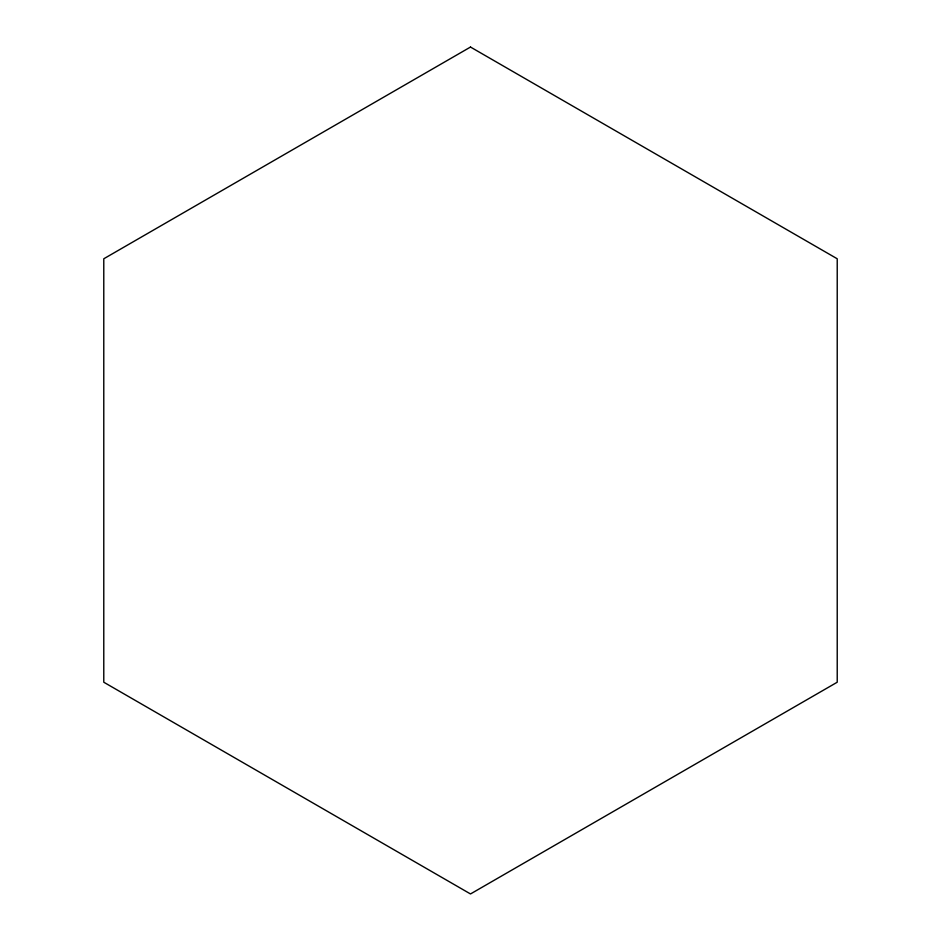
<?xml version="1.0" encoding="UTF-8"?>
<svg xmlns="http://www.w3.org/2000/svg" width="941" height="941" viewBox="0 0 941 941"><rect width="100%" height="100%" fill="white"/><g stroke="black" fill="none" stroke-linecap="round" stroke-linejoin="round"><path stroke-width="1.41" d="M470.5 47.05L103.781 258.775L103.781 682.225L470.5 893.95L837.219 682.225L837.219 258.775L470.5 47.05"/></g></svg>
